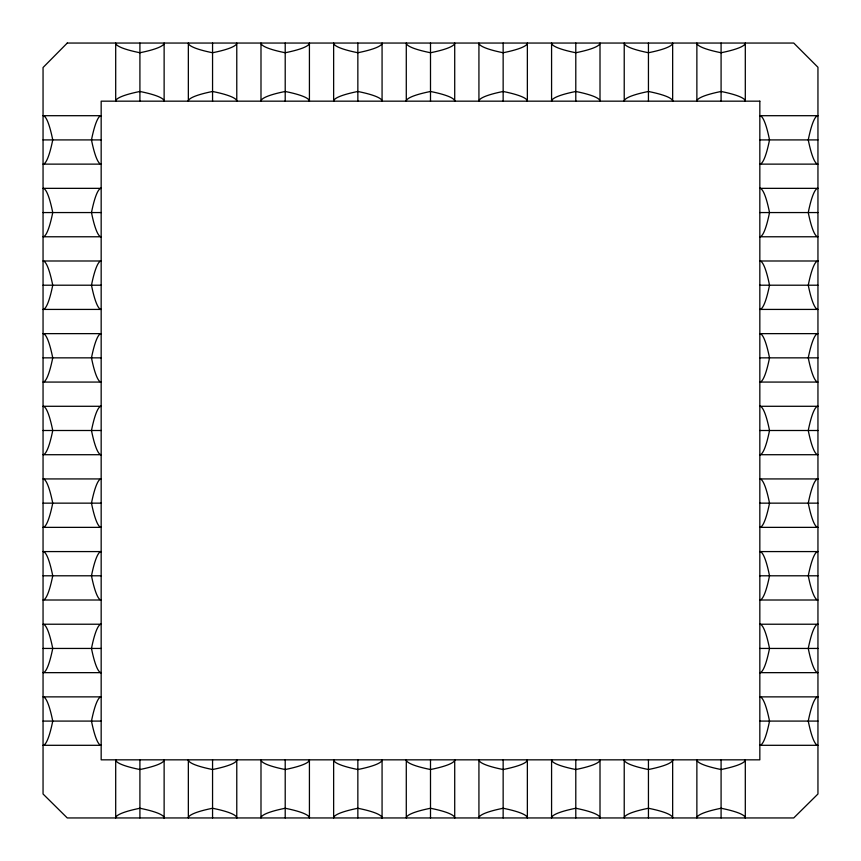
<?xml version="1.0" encoding="UTF-8"?>
<svg xmlns="http://www.w3.org/2000/svg" width="861" height="861" viewBox="0 0 861 861"><rect width="100%" height="100%" fill="white"/><g stroke="black" fill="none" stroke-linecap="round" stroke-linejoin="round"><path stroke-width="1.29" d="M43.05 139.912L101.167 139.912M759.832 139.912L817.95 139.912M43.05 212.559L101.167 212.559M759.832 212.559L817.95 212.559M43.05 285.206L101.167 285.206M759.832 285.206L817.95 285.206M43.05 357.853L101.167 357.853M759.832 357.853L817.95 357.853M43.05 430.5L101.167 430.5M759.832 430.5L817.95 430.5M43.05 503.147L101.167 503.147M759.832 503.147L817.95 503.147M43.05 575.794L101.167 575.794M759.832 575.794L817.95 575.794M43.05 648.441L101.167 648.441M759.832 648.441L817.95 648.441M43.05 721.087L101.167 721.087M759.832 721.087L817.95 721.087M721.087 43.05L721.087 101.167M721.087 759.832L721.087 817.95M648.441 43.05L648.441 101.167M648.441 759.832L648.441 817.95M575.794 43.05L575.794 101.167M575.794 759.832L575.794 817.95M503.147 43.05L503.147 101.167M503.147 759.832L503.147 817.95M430.5 43.05L430.5 101.167M430.5 759.832L430.5 817.95M357.853 43.05L357.853 101.167M357.853 759.832L357.853 817.95M285.206 43.05L285.206 101.167M285.206 759.832L285.206 817.95M212.559 43.05L212.559 101.167M212.559 759.832L212.559 817.95M139.912 43.05L139.912 101.167M139.912 759.832L139.912 817.95M67.266 43.05L43.05 67.524L43.05 793.993L67.266 817.95L793.734 817.95L817.95 793.993L817.95 67.266L793.734 43.05L67.266 43.05M759.832 101.167L101.167 101.167L101.167 759.832L759.832 759.832L759.832 101.167M101.167 115.697L43.05 115.697A62.336 9.815 85.4 0 1 52.736 139.912A62.336 9.815 -85.4 0 1 43.05 164.128L101.167 164.128A62.336 9.815 85.4 0 1 91.481 139.912A62.336 9.815 -85.4 0 1 101.167 115.697M817.95 115.697L759.832 115.697A62.336 9.815 85.4 0 1 769.519 139.912A62.336 9.815 -85.4 0 1 759.832 164.128L817.95 164.128A62.336 9.815 85.4 0 1 808.264 139.912A62.336 9.815 -85.4 0 1 817.95 115.697M101.167 188.344L43.05 188.344A62.336 9.815 85.4 0 1 52.736 212.559A62.336 9.815 -85.4 0 1 43.05 236.775L101.167 236.775A62.336 9.815 85.4 0 1 91.481 212.559A62.336 9.815 -85.4 0 1 101.167 188.344M817.95 188.344L759.832 188.344A62.336 9.815 85.4 0 1 769.519 212.559A62.336 9.815 -85.4 0 1 759.832 236.775L817.95 236.775A62.336 9.815 85.4 0 1 808.264 212.559A62.336 9.815 -85.4 0 1 817.95 188.344M101.167 260.991L43.05 260.991A62.336 9.815 85.4 0 1 52.736 285.206A62.336 9.815 -85.4 0 1 43.05 309.422L101.167 309.422A62.336 9.815 85.4 0 1 91.481 285.206A62.336 9.815 -85.4 0 1 101.167 260.991M817.95 260.991L759.832 260.991A62.336 9.815 85.4 0 1 769.519 285.206A62.336 9.815 -85.4 0 1 759.832 309.422L817.95 309.422A62.336 9.815 85.4 0 1 808.264 285.206A62.336 9.815 -85.4 0 1 817.95 260.991M101.167 333.637L43.05 333.637A62.336 9.815 85.4 0 1 52.736 357.853A62.336 9.815 -85.4 0 1 43.05 382.069L101.167 382.069A62.336 9.815 85.4 0 1 91.481 357.853A62.336 9.815 -85.4 0 1 101.167 333.637M817.95 333.637L759.832 333.637A62.336 9.815 85.4 0 1 769.519 357.853A62.336 9.815 -85.4 0 1 759.832 382.069L817.95 382.069A62.336 9.815 85.4 0 1 808.264 357.853A62.336 9.815 -85.4 0 1 817.95 333.637M101.167 406.284L43.05 406.284A62.336 9.815 85.4 0 1 52.736 430.5A62.336 9.815 -85.4 0 1 43.05 454.716L101.167 454.716A62.336 9.815 85.4 0 1 91.481 430.5A62.336 9.815 -85.4 0 1 101.167 406.284M817.95 406.284L759.832 406.284A62.336 9.815 85.4 0 1 769.519 430.5A62.336 9.815 -85.4 0 1 759.832 454.716L817.95 454.716A62.336 9.815 85.4 0 1 808.264 430.5A62.336 9.815 -85.4 0 1 817.95 406.284M101.167 478.931L43.05 478.931A62.336 9.815 85.4 0 1 52.736 503.147A62.336 9.815 -85.4 0 1 43.05 527.362L101.167 527.362A62.336 9.815 85.4 0 1 91.481 503.147A62.336 9.815 -85.4 0 1 101.167 478.931M817.95 478.931L759.832 478.931A62.336 9.815 85.4 0 1 769.519 503.147A62.336 9.815 -85.4 0 1 759.832 527.362L817.95 527.362A62.336 9.815 85.4 0 1 808.264 503.147A62.336 9.815 -85.4 0 1 817.95 478.931M101.167 551.578L43.05 551.578A62.336 9.815 85.4 0 1 52.736 575.794A62.336 9.815 -85.4 0 1 43.05 600.009L101.167 600.009A62.336 9.815 85.4 0 1 91.481 575.794A62.336 9.815 -85.4 0 1 101.167 551.578M817.95 551.578L759.832 551.578A62.336 9.815 85.4 0 1 769.519 575.794A62.336 9.815 -85.4 0 1 759.832 600.009L817.95 600.009A62.336 9.815 85.4 0 1 808.264 575.794A62.336 9.815 -85.4 0 1 817.95 551.578M101.167 624.225L43.05 624.225A62.336 9.815 85.4 0 1 52.736 648.441A62.336 9.815 -85.4 0 1 43.05 672.656L101.167 672.656A62.336 9.815 85.4 0 1 91.481 648.441A62.336 9.815 -85.4 0 1 101.167 624.225M817.95 624.225L759.832 624.225A62.336 9.815 85.4 0 1 769.519 648.441A62.336 9.815 -85.4 0 1 759.832 672.656L817.95 672.656A62.336 9.815 85.4 0 1 808.264 648.441A62.336 9.815 -85.4 0 1 817.95 624.225M101.167 696.872L43.05 696.872A62.336 9.815 85.4 0 1 52.736 721.087A62.336 9.815 -85.4 0 1 43.05 745.303L101.167 745.303A62.336 9.815 85.4 0 1 91.481 721.087A62.336 9.815 -85.4 0 1 101.167 696.872M817.95 696.872L759.832 696.872A62.336 9.815 85.4 0 1 769.519 721.087A62.336 9.815 -85.4 0 1 759.832 745.303L817.95 745.303A62.336 9.815 85.4 0 1 808.264 721.087A62.336 9.815 -85.4 0 1 817.95 696.872M745.303 101.167L745.303 43.05A62.336 9.815 -4.6 0 1 721.087 52.736A62.336 9.815 4.6 0 1 696.872 43.05L696.872 101.167A62.336 9.815 -4.6 0 1 721.087 91.481A62.336 9.815 4.6 0 1 745.303 101.167M745.303 817.95L745.303 759.832A62.336 9.815 -4.6 0 1 721.087 769.519A62.336 9.815 4.6 0 1 696.872 759.832L696.872 817.95A62.336 9.815 -4.6 0 1 721.087 808.264A62.336 9.815 4.6 0 1 745.303 817.95M672.656 101.167L672.656 43.05A62.336 9.815 -4.6 0 1 648.441 52.736A62.336 9.815 4.6 0 1 624.225 43.05L624.225 101.167A62.336 9.815 -4.6 0 1 648.441 91.481A62.336 9.815 4.6 0 1 672.656 101.167M672.656 817.95L672.656 759.832A62.336 9.815 -4.6 0 1 648.441 769.519A62.336 9.815 4.6 0 1 624.225 759.832L624.225 817.95A62.336 9.815 -4.6 0 1 648.441 808.264A62.336 9.815 4.6 0 1 672.656 817.95M600.009 101.167L600.009 43.05A62.336 9.815 -4.6 0 1 575.794 52.736A62.336 9.815 4.6 0 1 551.578 43.05L551.578 101.167A62.336 9.815 -4.6 0 1 575.794 91.481A62.336 9.815 4.6 0 1 600.009 101.167M600.009 817.95L600.009 759.832A62.336 9.815 -4.6 0 1 575.794 769.519A62.336 9.815 4.6 0 1 551.578 759.832L551.578 817.95A62.336 9.815 -4.6 0 1 575.794 808.264A62.336 9.815 4.6 0 1 600.009 817.95M527.362 101.167L527.362 43.05A62.336 9.815 -4.6 0 1 503.147 52.736A62.336 9.815 4.6 0 1 478.931 43.05L478.931 101.167A62.336 9.815 -4.6 0 1 503.147 91.481A62.336 9.815 4.6 0 1 527.362 101.167M527.362 817.95L527.362 759.832A62.336 9.815 -4.6 0 1 503.147 769.519A62.336 9.815 4.6 0 1 478.931 759.832L478.931 817.95A62.336 9.815 -4.6 0 1 503.147 808.264A62.336 9.815 4.6 0 1 527.362 817.95M454.716 101.167L454.716 43.05A62.336 9.815 -4.6 0 1 430.5 52.736A62.336 9.815 4.6 0 1 406.284 43.05L406.284 101.167A62.336 9.815 -4.6 0 1 430.5 91.481A62.336 9.815 4.6 0 1 454.716 101.167M454.716 817.95L454.716 759.832A62.336 9.815 -4.6 0 1 430.5 769.519A62.336 9.815 4.6 0 1 406.284 759.832L406.284 817.95A62.336 9.815 -4.6 0 1 430.5 808.264A62.336 9.815 4.6 0 1 454.716 817.95M382.069 101.167L382.069 43.05A62.336 9.815 -4.6 0 1 357.853 52.736A62.336 9.815 4.6 0 1 333.637 43.05L333.637 101.167A62.336 9.815 -4.6 0 1 357.853 91.481A62.336 9.815 4.6 0 1 382.069 101.167M382.069 817.95L382.069 759.832A62.336 9.815 -4.6 0 1 357.853 769.519A62.336 9.815 4.6 0 1 333.637 759.832L333.637 817.95A62.336 9.815 -4.6 0 1 357.853 808.264A62.336 9.815 4.6 0 1 382.069 817.95M309.422 101.167L309.422 43.05A62.336 9.815 -4.6 0 1 285.206 52.736A62.336 9.815 4.6 0 1 260.991 43.05L260.991 101.167A62.336 9.815 -4.6 0 1 285.206 91.481A62.336 9.815 4.6 0 1 309.422 101.167M309.422 817.95L309.422 759.832A62.336 9.815 -4.6 0 1 285.206 769.519A62.336 9.815 4.6 0 1 260.991 759.832L260.991 817.95A62.336 9.815 -4.6 0 1 285.206 808.264A62.336 9.815 4.6 0 1 309.422 817.95M236.775 101.167L236.775 43.05A62.336 9.815 -4.6 0 1 212.559 52.736A62.336 9.815 4.6 0 1 188.344 43.05L188.344 101.167A62.336 9.815 -4.6 0 1 212.559 91.481A62.336 9.815 4.6 0 1 236.775 101.167M236.775 817.95L236.775 759.832A62.336 9.815 -4.6 0 1 212.559 769.519A62.336 9.815 4.6 0 1 188.344 759.832L188.344 817.95A62.336 9.815 -4.6 0 1 212.559 808.264A62.336 9.815 4.6 0 1 236.775 817.95M164.128 101.167L164.128 43.05A62.336 9.815 -4.6 0 1 139.912 52.736A62.336 9.815 4.6 0 1 115.697 43.05L115.697 101.167A62.336 9.815 -4.6 0 1 139.912 91.481A62.336 9.815 4.6 0 1 164.128 101.167M164.128 817.95L164.128 759.832A62.336 9.815 -4.6 0 1 139.912 769.519A62.336 9.815 4.6 0 1 115.697 759.832L115.697 817.95A62.336 9.815 -4.6 0 1 139.912 808.264A62.336 9.815 4.6 0 1 164.128 817.95"/></g></svg>
